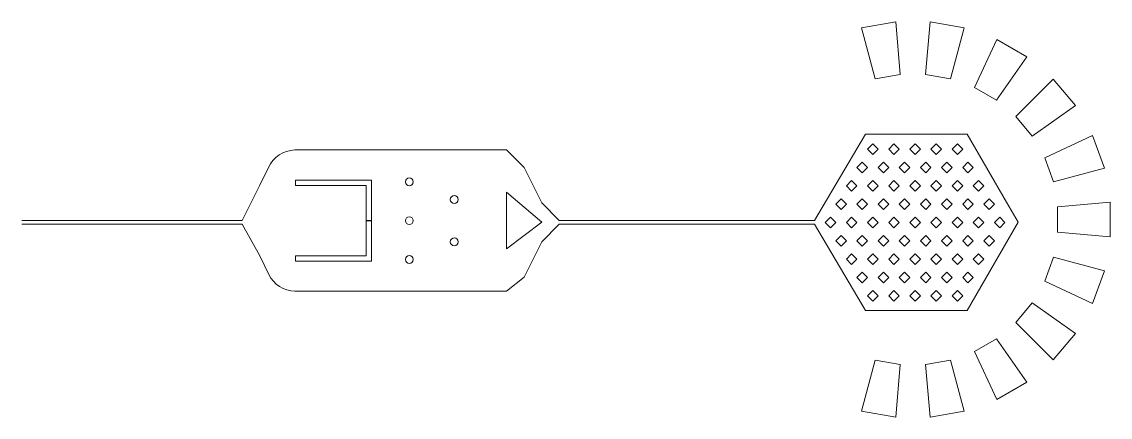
# Model space of a CAD drawing. Extents: x -8580 to 6722, y -2659 to 2641.
# Drawn here: x 546 to 6722, y -1114 to 1127 of the extents above; entities that cross this region are included whole.
import ezdxf

# ---------------------------------------------------------------- set-up
doc = ezdxf.new("R2010")
doc.units = 13
doc.layers.add('63', color=2, linetype='Continuous', lineweight=0, true_color=0xffff00)

msp = doc.modelspace()

# ---------------------------------------------------------------- linework, layer by layer
at = {"layer": '63'}
for p, q in [((5504.7, 1127.3), (5311.5, 1093.3)), ((5530.8, 828.4), (5504.7, 1127.3)), ((5700.8, 1127.3), (5674.6, 828.4)), ((5893.9, 1093.3), (5700.8, 1127.3)), ((5311.5, 1093.3), (5389.2, 803.5)), ((5816.2, 803.5), (5893.9, 1093.3)), ((6078.2, 1026.2), (5951.4, 754.3)), ((6248, 928.1), (6078.2, 1026.2)), ((6075.9, 682.4), (6248, 928.1)), ((5389.2, 803.5), (5530.8, 828.4)), ((5674.6, 828.4), (5816.2, 803.5)), ((5951.4, 754.3), (6075.9, 682.4)), ((6398.2, 802.1), (6186.1, 589.9)), ((6524.3, 651.9), (6398.2, 802.1)), ((6278.5, 479.8), (6524.3, 651.9)), ((6186.1, 589.9), (6278.5, 479.8)), ((5044.6, 0.6), (5333.3, 490.6)), ((5910.7, 490.6), (5333.3, 490.6)), ((5344.9, 404.7), (5374.9, 434.7)), ((5374.9, 434.7), (5404.9, 404.7)), ((5464.9, 404.7), (5494.9, 434.7)), ((5494.9, 434.7), (5524.9, 404.7)), ((5584.9, 404.7), (5614.9, 434.7)), ((5614.9, 434.7), (5644.9, 404.7)), ((5704.9, 404.7), (5734.9, 434.7)), ((5734.9, 434.7), (5764.9, 404.7)), ((5824.9, 404.7), (5854.9, 434.7)), ((5854.9, 434.7), (5884.9, 404.7)), ((6133.9, 103.9), (5910.7, 490.6)), ((6622.3, 482), (6350.4, 355.2)), ((6689.4, 297.8), (6622.3, 482)), ((2096.1, 400.6), (3296.1, 400.6)), ((3296.1, 400.6), (3396.1, 300.6)), ((5374.9, 374.7), (5344.9, 404.7)), ((5404.9, 404.7), (5374.9, 374.7)), ((5494.9, 374.7), (5464.9, 404.7)), ((5524.9, 404.7), (5494.9, 374.7)), ((5614.9, 374.7), (5584.9, 404.7)), ((5644.9, 404.7), (5614.9, 374.7)), ((5734.9, 374.7), (5704.9, 404.7)), ((5764.9, 404.7), (5734.9, 374.7)), ((5854.9, 374.7), (5824.9, 404.7)), ((5884.9, 404.7), (5854.9, 374.7)), ((5284.9, 300.8), (5314.9, 330.8)), ((5314.9, 330.8), (5344.9, 300.8)), ((5404.9, 300.8), (5434.9, 330.8)), ((5434.9, 330.8), (5464.9, 300.8)), ((5524.9, 300.8), (5554.9, 330.8)), ((5554.9, 330.8), (5584.9, 300.8)), ((5644.9, 300.8), (5674.9, 330.8)), ((5674.9, 330.8), (5704.9, 300.8)), ((5764.9, 300.8), (5794.9, 330.8)), ((5794.9, 330.8), (5824.9, 300.8)), ((5884.9, 300.8), (5914.9, 330.8)), ((5914.9, 330.8), (5944.9, 300.8)), ((6350.4, 355.2), (6399.6, 220.1)), ((1896.1, 200.6), (1945.2, 301.6)), ((3396.1, 300.6), (3496.1, 100.6)), ((5314.9, 270.8), (5284.9, 300.8)), ((5344.9, 300.8), (5314.9, 270.8)), ((5434.9, 270.8), (5404.9, 300.8)), ((5464.9, 300.8), (5434.9, 270.8)), ((5554.9, 270.8), (5524.9, 300.8)), ((5584.9, 300.8), (5554.9, 270.8)), ((5674.9, 270.8), (5644.9, 300.8)), ((5704.9, 300.8), (5674.9, 270.8)), ((5794.9, 270.8), (5764.9, 300.8)), ((5824.9, 300.8), (5794.9, 270.8)), ((5914.9, 270.8), (5884.9, 300.8)), ((5944.9, 300.8), (5914.9, 270.8)), ((6399.6, 220.1), (6689.4, 297.8)), ((1796.1, 0.6), (1896.1, 200.6)), ((2100, 200), (2100, 230)), ((2100, 230), (2530, 230)), ((2500, 200), (2100, 200)), ((2500, 198.5), (2500, 200)), ((2500, 198.5), (2500, 0.5)), ((2530, 230), (2530, 198.5)), ((2530, 198.5), (2530, 0.5)), ((5224.9, 196.9), (5254.9, 226.9)), ((5254.9, 166.9), (5224.9, 196.9)), ((5254.9, 226.9), (5284.9, 196.9)), ((5284.9, 196.9), (5254.9, 166.9)), ((5344.9, 196.9), (5374.9, 226.9)), ((5374.9, 166.9), (5344.9, 196.9)), ((5374.9, 226.9), (5404.9, 196.9)), ((5404.9, 196.9), (5374.9, 166.9)), ((5464.9, 196.9), (5494.9, 226.9)), ((5494.9, 166.9), (5464.9, 196.9)), ((5494.9, 226.9), (5524.9, 196.9)), ((5524.9, 196.9), (5494.9, 166.9)), ((5584.9, 196.9), (5614.9, 226.9)), ((5614.9, 166.9), (5584.9, 196.9)), ((5614.9, 226.9), (5644.9, 196.9)), ((5644.9, 196.9), (5614.9, 166.9)), ((5704.9, 196.9), (5734.9, 226.9)), ((5734.9, 166.9), (5704.9, 196.9)), ((5734.9, 226.9), (5764.9, 196.9)), ((5764.9, 196.9), (5734.9, 166.9)), ((5824.9, 196.9), (5854.9, 226.9)), ((5854.9, 166.9), (5824.9, 196.9)), ((5854.9, 226.9), (5884.9, 196.9)), ((5884.9, 196.9), (5854.9, 166.9)), ((5944.9, 196.9), (5974.9, 226.9)), ((5974.9, 166.9), (5944.9, 196.9)), ((5974.9, 226.9), (6004.9, 196.9)), ((6004.9, 196.9), (5974.9, 166.9)), ((3496.1, -9.4), (3296.1, 160.6)), ((3296.1, 160.6), (3296.1, -159.4)), ((3496.1, 100.6), (3596.1, 0.6)), ((5164.9, 93), (5194.9, 123)), ((5194.9, 63), (5164.9, 93)), ((5194.9, 123), (5224.9, 93)), ((5224.9, 93), (5194.9, 63)), ((5284.9, 93), (5314.9, 123)), ((5314.9, 63), (5284.9, 93)), ((5314.9, 123), (5344.9, 93)), ((5344.9, 93), (5314.9, 63)), ((5404.9, 93), (5434.9, 123)), ((5434.9, 63), (5404.9, 93)), ((5434.9, 123), (5464.9, 93)), ((5464.9, 93), (5434.9, 63)), ((5524.9, 93), (5554.9, 123)), ((5554.9, 63), (5524.9, 93)), ((5554.9, 123), (5584.9, 93)), ((5584.9, 93), (5554.9, 63)), ((5644.9, 93), (5674.9, 123)), ((5674.9, 63), (5644.9, 93)), ((5674.9, 123), (5704.9, 93)), ((5704.9, 93), (5674.9, 63)), ((5764.9, 93), (5794.9, 123)), ((5794.9, 63), (5764.9, 93)), ((5794.9, 123), (5824.9, 93)), ((5824.9, 93), (5794.9, 63)), ((5884.9, 93), (5914.9, 123)), ((5914.9, 63), (5884.9, 93)), ((5914.9, 123), (5944.9, 93)), ((5944.9, 93), (5914.9, 63)), ((6004.9, 93), (6034.9, 123)), ((6034.9, 63), (6004.9, 93)), ((6034.9, 123), (6064.9, 93)), ((6064.9, 93), (6034.9, 63)), ((6199.3, -9.4), (6133.9, 103.9)), ((6722, 104.6), (6423.2, 78.4)), ((6423.2, 78.4), (6423.2, -65.4)), ((6722, -91.5), (6722, 104.6)), ((546.1, 0.6), (1796.1, 0.6)), ((2500, 0.5), (2530, 0.5)), ((3596.1, 0.6), (3794.6, 0.6)), ((3794.6, 0.6), (5044.6, 0.6)), ((5104.9, -11), (5134.9, 19)), ((5134.9, 19), (5164.9, -11)), ((5224.9, -11), (5254.9, 19)), ((5254.9, 19), (5284.9, -11)), ((5344.9, -11), (5374.9, 19)), ((5374.9, 19), (5404.9, -11)), ((5464.9, -11), (5494.9, 19)), ((5494.9, 19), (5524.9, -11)), ((5584.9, -11), (5614.9, 19)), ((5614.9, 19), (5644.9, -11)), ((5704.9, -11), (5734.9, 19)), ((5734.9, 19), (5764.9, -11)), ((5824.9, -11), (5854.9, 19)), ((5854.9, 19), (5884.9, -11)), ((5944.9, -11), (5974.9, 19)), ((5974.9, 19), (6004.9, -11)), ((6064.9, -11), (6094.9, 19)), ((6094.9, 19), (6124.9, -11)), ((1796.1, -19.4), (546.1, -19.4)), ((1896.1, -199.4), (1796.1, -19.4)), ((2500, -198.5), (2500, -0.5)), ((2530, -0.5), (2500, -0.5)), ((2530, -198.5), (2530, -0.5)), ((3296.1, -159.4), (3496.1, -9.4)), ((3596.1, -19.4), (3496.1, -119.4)), ((3794.6, -19.4), (3596.1, -19.4)), ((5044.6, -19.4), (3794.6, -19.4)), ((5333.3, -509.4), (5044.6, -19.4)), ((5134.9, -41), (5104.9, -11)), ((5164.9, -11), (5134.9, -41)), ((5254.9, -41), (5224.9, -11)), ((5284.9, -11), (5254.9, -41)), ((5374.9, -41), (5344.9, -11)), ((5404.9, -11), (5374.9, -41)), ((5494.9, -41), (5464.9, -11)), ((5524.9, -11), (5494.9, -41)), ((5614.9, -41), (5584.9, -11)), ((5644.9, -11), (5614.9, -41)), ((5734.9, -41), (5704.9, -11)), ((5764.9, -11), (5734.9, -41)), ((5854.9, -41), (5824.9, -11)), ((5884.9, -11), (5854.9, -41)), ((5910.7, -509.4), (6199.3, -9.4)), ((5974.9, -41), (5944.9, -11)), ((6004.9, -11), (5974.9, -41)), ((6094.9, -41), (6064.9, -11)), ((6124.9, -11), (6094.9, -41)), ((3496.1, -119.4), (3396.1, -319.4)), ((5164.9, -114.9), (5194.9, -84.9)), ((5194.9, -144.9), (5164.9, -114.9)), ((5194.9, -84.9), (5224.9, -114.9)), ((5224.9, -114.9), (5194.9, -144.9)), ((5284.9, -114.9), (5314.9, -84.9)), ((5314.9, -144.9), (5284.9, -114.9)), ((5314.9, -84.9), (5344.9, -114.9)), ((5344.9, -114.9), (5314.9, -144.9)), ((5404.9, -114.9), (5434.9, -84.9)), ((5434.9, -144.9), (5404.9, -114.9)), ((5434.9, -84.9), (5464.9, -114.9)), ((5464.9, -114.9), (5434.9, -144.9)), ((5524.9, -114.9), (5554.9, -84.9)), ((5554.9, -144.9), (5524.9, -114.9)), ((5554.9, -84.9), (5584.9, -114.9)), ((5584.9, -114.9), (5554.9, -144.9)), ((5644.9, -114.9), (5674.9, -84.9)), ((5674.9, -144.9), (5644.9, -114.9)), ((5674.9, -84.9), (5704.9, -114.9)), ((5704.9, -114.9), (5674.9, -144.9)), ((5764.9, -114.9), (5794.9, -84.9)), ((5794.9, -144.9), (5764.9, -114.9)), ((5794.9, -84.9), (5824.9, -114.9)), ((5824.9, -114.9), (5794.9, -144.9)), ((5884.9, -114.9), (5914.9, -84.9)), ((5914.9, -144.9), (5884.9, -114.9)), ((5914.9, -84.9), (5944.9, -114.9)), ((5944.9, -114.9), (5914.9, -144.9)), ((6004.9, -114.9), (6034.9, -84.9)), ((6034.9, -144.9), (6004.9, -114.9)), ((6034.9, -84.9), (6064.9, -114.9)), ((6064.9, -114.9), (6034.9, -144.9)), ((6423.2, -65.4), (6722, -91.5)), ((1896.1, -199.4), (1947.9, -304.8)), ((2100, -200), (2500, -200)), ((2100, -230), (2100, -200)), ((2530, -230), (2100, -230)), ((2500, -200), (2500, -198.5)), ((2530, -230), (2530, -198.5)), ((5224.9, -218.8), (5254.9, -188.8)), ((5254.9, -248.8), (5224.9, -218.8)), ((5254.9, -188.8), (5284.9, -218.8)), ((5284.9, -218.8), (5254.9, -248.8)), ((5344.9, -218.8), (5374.9, -188.8)), ((5374.9, -248.8), (5344.9, -218.8)), ((5374.9, -188.8), (5404.9, -218.8)), ((5404.9, -218.8), (5374.9, -248.8)), ((5464.9, -218.8), (5494.9, -188.8)), ((5494.9, -248.8), (5464.9, -218.8)), ((5494.9, -188.8), (5524.9, -218.8)), ((5524.9, -218.8), (5494.9, -248.8)), ((5584.9, -218.8), (5614.9, -188.8)), ((5614.9, -248.8), (5584.9, -218.8)), ((5614.9, -188.8), (5644.9, -218.8)), ((5644.9, -218.8), (5614.9, -248.8)), ((5704.9, -218.8), (5734.9, -188.8)), ((5734.9, -248.8), (5704.9, -218.8)), ((5734.9, -188.8), (5764.9, -218.8)), ((5764.9, -218.8), (5734.9, -248.8)), ((5824.9, -218.8), (5854.9, -188.8)), ((5854.9, -248.8), (5824.9, -218.8)), ((5854.9, -188.8), (5884.9, -218.8)), ((5884.9, -218.8), (5854.9, -248.8)), ((5944.9, -218.8), (5974.9, -188.8)), ((5974.9, -248.8), (5944.9, -218.8)), ((5974.9, -188.8), (6004.9, -218.8)), ((6004.9, -218.8), (5974.9, -248.8)), ((6399.6, -206.9), (6350.4, -342.1)), ((6689.4, -284.6), (6399.6, -206.9)), ((5284.9, -322.7), (5314.9, -292.7)), ((5314.9, -292.7), (5344.9, -322.7)), ((5404.9, -322.7), (5434.9, -292.7)), ((5434.9, -292.7), (5464.9, -322.7)), ((5524.9, -322.7), (5554.9, -292.7)), ((5554.9, -292.7), (5584.9, -322.7)), ((5644.9, -322.7), (5674.9, -292.7)), ((5674.9, -292.7), (5704.9, -322.7)), ((5764.9, -322.7), (5794.9, -292.7)), ((5794.9, -292.7), (5824.9, -322.7)), ((5884.9, -322.7), (5914.9, -292.7)), ((5914.9, -292.7), (5944.9, -322.7)), ((6622.3, -468.9), (6689.4, -284.6)), ((3396.1, -319.4), (3296.1, -399.4)), ((5314.9, -352.7), (5284.9, -322.7)), ((5344.9, -322.7), (5314.9, -352.7)), ((5434.9, -352.7), (5404.9, -322.7)), ((5464.9, -322.7), (5434.9, -352.7)), ((5554.9, -352.7), (5524.9, -322.7)), ((5584.9, -322.7), (5554.9, -352.7)), ((5674.9, -352.7), (5644.9, -322.7)), ((5704.9, -322.7), (5674.9, -352.7)), ((5794.9, -352.7), (5764.9, -322.7)), ((5824.9, -322.7), (5794.9, -352.7)), ((5914.9, -352.7), (5884.9, -322.7)), ((5944.9, -322.7), (5914.9, -352.7)), ((6350.4, -342.1), (6622.3, -468.9)), ((3296.1, -399.4), (2096.1, -399.4)), ((5344.9, -426.6), (5374.9, -396.6)), ((5374.9, -456.6), (5344.9, -426.6)), ((5374.9, -396.6), (5404.9, -426.6)), ((5404.9, -426.6), (5374.9, -456.6)), ((5464.9, -426.6), (5494.9, -396.6)), ((5494.9, -456.6), (5464.9, -426.6)), ((5494.9, -396.6), (5524.9, -426.6)), ((5524.9, -426.6), (5494.9, -456.6)), ((5584.9, -426.6), (5614.9, -396.6)), ((5614.9, -456.6), (5584.9, -426.6)), ((5614.9, -396.6), (5644.9, -426.6)), ((5644.9, -426.6), (5614.9, -456.6)), ((5704.9, -426.6), (5734.9, -396.6)), ((5734.9, -456.6), (5704.9, -426.6)), ((5734.9, -396.6), (5764.9, -426.6)), ((5764.9, -426.6), (5734.9, -456.6)), ((5824.9, -426.6), (5854.9, -396.6)), ((5854.9, -456.6), (5824.9, -426.6)), ((5854.9, -396.6), (5884.9, -426.6)), ((5884.9, -426.6), (5854.9, -456.6)), ((6278.5, -466.6), (6186.1, -576.8)), ((6524.3, -638.7), (6278.5, -466.6)), ((5333.3, -509.4), (5910.7, -509.4)), ((6186.1, -576.8), (6398.2, -788.9)), ((6075.9, -669.2), (5951.4, -741.1)), ((6248, -915), (6075.9, -669.2)), ((6398.2, -788.9), (6524.3, -638.7)), ((5389.2, -790.3), (5311.5, -1080.1)), ((5530.8, -815.3), (5389.2, -790.3)), ((5816.2, -790.3), (5674.6, -815.3)), ((5893.9, -1080.1), (5816.2, -790.3)), ((5951.4, -741.1), (6078.2, -1013)), ((5504.7, -1114.1), (5530.8, -815.3)), ((5674.6, -815.3), (5700.8, -1114.1)), ((6078.2, -1013), (6248, -915)), ((5311.5, -1080.1), (5504.7, -1114.1)), ((5700.8, -1114.1), (5893.9, -1080.1))]:
    msp.add_line(p, q, dxfattribs=at)
for centre in [(2745, 220), (3000, 120), (2745, 0), (3000, -120), (2745, -220)]:
    msp.add_circle(centre, 22.4, dxfattribs=at)
for centre, radius, start, end in [((2100, 230), 170.6, 91.31305, 155.17942), ((2100, -230), 169.5, 206.1907, 268.6783)]:
    msp.add_arc(centre, radius, start, end, dxfattribs=at)

doc.saveas('drawing.dxf')
